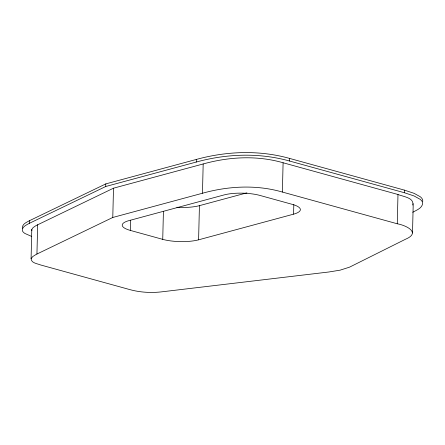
<?xml version="1.0" encoding="UTF-8"?>
<svg xmlns="http://www.w3.org/2000/svg" width="445" height="445" viewBox="0 0 445 445"><rect width="100%" height="100%" fill="white"/><g stroke="black" fill="none" stroke-linecap="round" stroke-linejoin="round"><path stroke-width="0.67" d="M31.756 236.479L24.87 233.436A32.83 8.939 1.4 0 1 22.45 230.855C21.566 226.861 26.555 224.914 29.326 223.334L29.387 220.731L105.804 183.896L196.317 159.444C226.627 151.128 259.201 149.893 289.612 158.42L404.494 190.143L414.156 193.369L420.23 196.723A44.928 12.232 1.4 0 1 422.717 200.2L422.75 201.385M31.078 258.751L32.685 256.609L36.306 254.34L112.78 217.471L202.469 193.241C228.402 186.032 256.337 184.508 282.386 192.051L397.268 223.774C406.207 225.381 421.326 232.674 405.401 239.293L349.542 267.156L340.119 270.16L328.816 271.995L162.764 291.714C151.545 293.138 140.036 292.493 129.139 289.411L40.69 264.986C37.519 263.635 31.228 263.167 31.078 258.751L31.79 229.47L33.063 227.629L36.028 225.587L113.497 188.191L203.181 163.96C229.119 156.746 257.049 155.227 283.098 162.764L397.986 194.493C402.725 196.551 414.556 197.68 412.715 205.045M36.941 254.028L37.653 224.747M29.326 223.334L105.738 186.499L105.804 183.896M112.78 217.471L113.497 188.191M293.811 204.555L293.578 214.162L198.598 239.822A25.382 6.914 1.4 0 1 162.737 239.36L130.307 230.404L130.552 220.264M162.737 239.36L163.415 211.603M105.738 186.499L196.251 162.047L196.317 159.444M198.598 239.822L199.432 205.657L246.925 192.83M202.469 193.241L203.181 163.96M282.386 192.051L283.098 162.764M412.771 212.259C416.559 210.107 422.722 208.015 422.655 202.803A44.928 12.232 1.4 0 0 420.169 199.327L414.095 195.972L404.433 192.746L289.55 161.023L289.612 158.42M397.268 223.774L397.986 194.493M404.433 192.746L404.494 190.143M412.515 232.958L413.227 203.677M31.79 229.47L31.829 230.705M29.387 220.731C26.617 222.311 21.633 224.258 22.517 228.252M196.251 162.047C226.561 153.731 259.14 152.496 289.55 161.023M199.432 205.657A25.382 6.914 1.4 0 1 176.854 207.264M130.307 230.404A25.382 6.914 1.4 0 1 129.017 220.603L223.996 194.949A25.382 6.914 1.4 0 1 259.863 195.411L292.287 204.366A25.382 6.914 1.4 0 1 293.578 214.162"/></g></svg>
